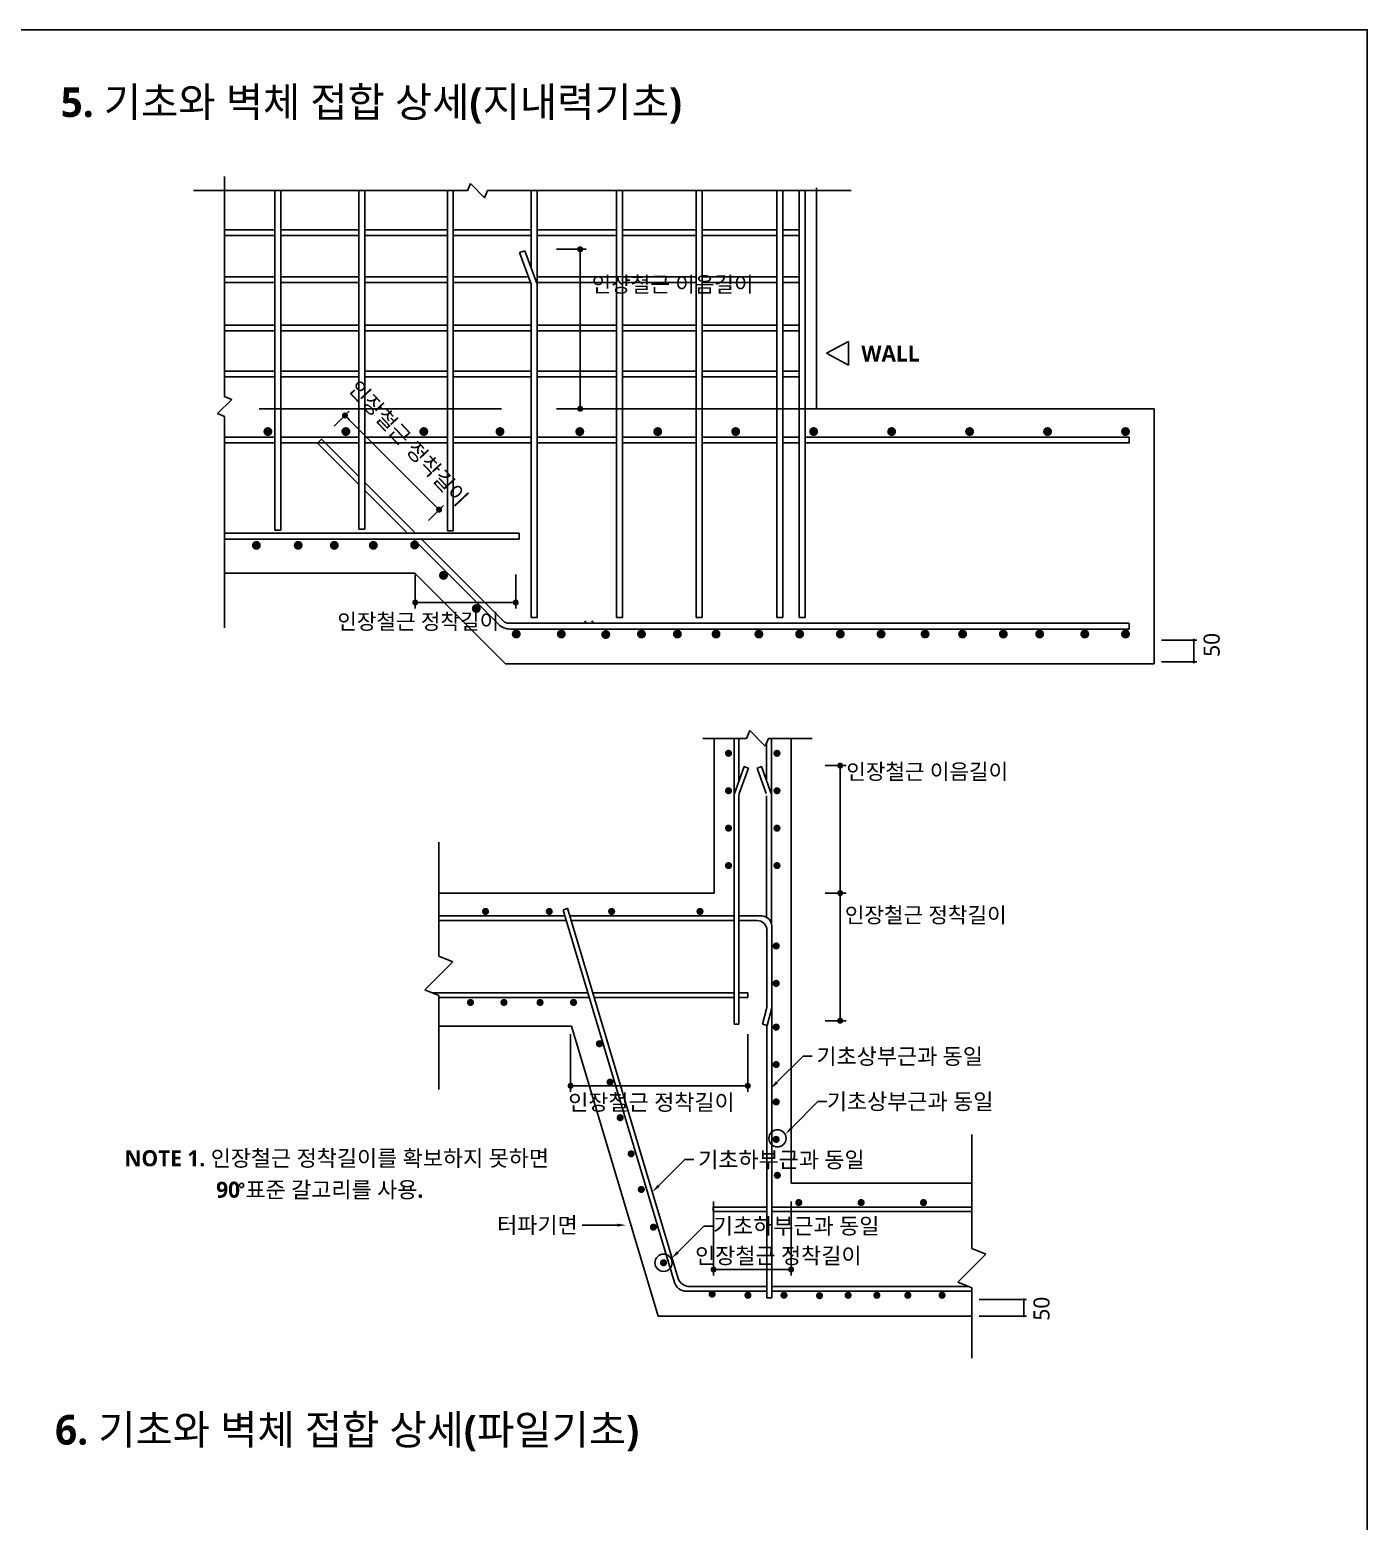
# Model space of a CAD drawing. Header units: millimetres. Extents: x 4573 to 501064, y -176100 to -4304.
# Drawn here: x 471778 to 493850, y -90010 to -65400 of the extents above; entities that cross this region are included whole.
import ezdxf

# ---------------------------------------------------------------- set-up
doc = ezdxf.new("R2010")
doc.units = ezdxf.units.MM
doc.header["$LTSCALE"] = 800
doc.linetypes.add('HID5', pattern=[6.5, 5, -1.5])
doc.layers.get('Defpoints').update_dxf_attribs({"color": 147})
for name, color, linetype in [('BAR', 40, 'Continuous'), ('BAR-S', 4, 'Continuous'), ('DIM', 7, 'Continuous'), ('ELE4', 4, 'Continuous'), ('MIDDLE', 6, 'Continuous'), ('RXLEADER', 7, 'Continuous'), ('SH_D', 7, 'Continuous'), ('SYM', 7, 'Continuous'), ('TEXT5', 7, 'Continuous'), ('W1', 2, 'Continuous')]:
    doc.layers.add(name, color=color, linetype=linetype)
doc.styles.get("Standard").update_dxf_attribs({"font": 'malgun.ttf'})
doc.styles.add('XR-SHEET-맑은고딕', font='malgun.ttf')
doc.styles.add('맑은고딕B', font='malgunbd.ttf')
doc.dimstyles.new('AA', dxfattribs={"dimscale": 0, "dimtxt": 360, "dimasz": 200, "dimexe": 100, "dimexo": 3, "dimgap": 100, "dimtad": 1, "dimdec": 0, "dimzin": 0, "dimdsep": 46, "dimtxsty": 'Standard', "dimcen": 3, "dimadec": 0, "dimazin": 0, "dimtfac": 1, "dimtdec": 0, "dimtix": 1, "dimtmove": 0, "dimatfit": 0, "dimfxl": 1, "dimtolj": 1, "dimtzin": 0, "dimarcsym": 0})

# ---------------------------------------------------------------- blocks, each defined once
blk = doc.blocks.new('_Dot')
at = {"color": 0, "linetype": 'ByBlock', "lineweight": -2}
blk.add_line((-0.5, 0), (-1, 0), dxfattribs=at)
at = {"color": 0, "linetype": 'ByBlock', "const_width": 0.5}
blk.add_lwpolyline([(-0.25, 0, 1), (0.25, 0, 1)], format="xyb", close=True, dxfattribs=at)
blk = doc.blocks.new('*D469')
at = {"layer": 'Defpoints', "color": 0, "transparency": 16777216}
for p in [(478140, -74089), (479798, -74089), (479798, -74850)]:
    blk.add_point(p, dxfattribs=at)
at = {"layer": 'DIM', "color": 0, "lineweight": -2, "transparency": 16777216}
for p, q in [((478140, -74389), (478140, -74950)), ((479798, -74389), (479798, -74950)), ((478240, -74850), (479698, -74850))]:
    blk.add_line(p, q, dxfattribs=at)
at = {"layer": 'DIM', "color": 0, "lineweight": -2, "transparency": 16777216, "xscale": 100, "yscale": 100, "zscale": 100, "rotation": 180}
blk.add_blockref('_Dot', (478140, -74850), dxfattribs=at)
at = {"layer": 'DIM', "color": 0, "lineweight": -2, "transparency": 16777216, "xscale": 100, "yscale": 100, "zscale": 100}
blk.add_blockref('_Dot', (479798, -74850), dxfattribs=at)
blk = doc.blocks.new('PP70')
at = {"layer": 'SH_D', "const_width": 13.875}
blk.add_lwpolyline([(2.6875, 19, 1), (17.3125, 19, 1)], format="xyb", close=True, dxfattribs=at)
blk = doc.blocks.new('*D473')
at = {"layer": 'Defpoints', "color": 0, "transparency": 16777216}
for p in [(476590, -72153), (478533, -73318), (478144, -73707)]:
    blk.add_point(p, dxfattribs=at)
at = {"layer": 'DIM', "color": 0, "lineweight": -2, "transparency": 16777216}
for p, q in [((476802, -71941), (477050, -71693)), ((477050, -71834), (478463, -73247)), ((478357, -73495), (478604, -73247))]:
    blk.add_line(p, q, dxfattribs=at)
at = {"layer": 'DIM', "color": 0, "lineweight": -2, "transparency": 16777216, "xscale": 100, "yscale": 100, "zscale": 100}
for p, rotation in [((476979, -71764), 135), ((478533, -73318), 315)]:
    blk.add_blockref('_Dot', p, dxfattribs=dict(at, rotation=rotation))
at = {"layer": 'DIM', "color": 0, "transparency": 16777216, "insert": (477954, -72343), "char_height": 360, "attachment_point": 5, "rotation": 315}
blk.add_mtext('\\A1;   ', dxfattribs=at)
blk = doc.blocks.new('*D474')
at = {"layer": 'Defpoints', "color": 0, "transparency": 16777216}
for p in [(480173, -69022), (480862, -69022), (480173, -71652)]:
    blk.add_point(p, dxfattribs=at)
at = {"layer": 'DIM', "color": 0, "lineweight": -2, "transparency": 16777216}
for p, q in [((480473, -69022), (480962, -69022)), ((480862, -71552), (480862, -69122)), ((480473, -71652), (480962, -71652))]:
    blk.add_line(p, q, dxfattribs=at)
at = {"layer": 'DIM', "color": 0, "lineweight": -2, "transparency": 16777216, "xscale": 100, "yscale": 100, "zscale": 100}
for p, rotation in [((480862, -69022), 90), ((480862, -71652), 270)]:
    blk.add_blockref('_Dot', p, dxfattribs=dict(at, rotation=rotation))
blk = doc.blocks.new('*D476')
at = {"layer": 'Defpoints', "color": 0, "transparency": 16777216}
for p in [(483063, -84432), (484343, -84432), (483063, -85857)]:
    blk.add_point(p, dxfattribs=at)
at = {"layer": 'DIM', "color": 0, "lineweight": -2, "transparency": 16777216}
for p, q in [((483063, -84732), (483063, -85957)), ((484343, -84732), (484343, -85957)), ((484243, -85857), (483163, -85857))]:
    blk.add_line(p, q, dxfattribs=at)
at = {"layer": 'DIM', "color": 0, "lineweight": -2, "transparency": 16777216, "xscale": 100, "yscale": 100, "zscale": 100, "rotation": 180}
blk.add_blockref('_Dot', (483063, -85857), dxfattribs=at)
at = {"layer": 'DIM', "color": 0, "lineweight": -2, "transparency": 16777216, "xscale": 100, "yscale": 100, "zscale": 100}
blk.add_blockref('_Dot', (484343, -85857), dxfattribs=at)
blk = doc.blocks.new('*D482')
at = {"layer": 'Defpoints', "color": 0, "transparency": 16777216}
for p in [(484602, -77542), (485153, -77542), (484602, -79646)]:
    blk.add_point(p, dxfattribs=at)
at = {"layer": 'DIM', "color": 0, "lineweight": -2, "transparency": 16777216}
for p, q in [((484902, -77542), (485253, -77542)), ((485153, -79546), (485153, -77642)), ((484902, -79646), (485253, -79646))]:
    blk.add_line(p, q, dxfattribs=at)
at = {"layer": 'DIM', "color": 0, "lineweight": -2, "transparency": 16777216, "xscale": 100, "yscale": 100, "zscale": 100}
for p, rotation in [((485153, -77542), 90), ((485153, -79646), 270)]:
    blk.add_blockref('_Dot', p, dxfattribs=dict(at, rotation=rotation))
blk = doc.blocks.new('*D483')
at = {"layer": 'Defpoints', "color": 0, "transparency": 16777216}
for p in [(484602, -79646), (485153, -79646), (484602, -81751)]:
    blk.add_point(p, dxfattribs=at)
at = {"layer": 'DIM', "color": 0, "lineweight": -2, "transparency": 16777216}
for p, q in [((484902, -79646), (485253, -79646)), ((485153, -81651), (485153, -79746)), ((484902, -81751), (485253, -81751))]:
    blk.add_line(p, q, dxfattribs=at)
at = {"layer": 'DIM', "color": 0, "lineweight": -2, "transparency": 16777216, "xscale": 100, "yscale": 100, "zscale": 100}
for p, rotation in [((485153, -79646), 90), ((485153, -81751), 270)]:
    blk.add_blockref('_Dot', p, dxfattribs=dict(at, rotation=rotation))
blk = doc.blocks.new('*D484')
at = {"layer": 'Defpoints', "color": 0, "transparency": 16777216}
for p in [(480703, -81671), (483628, -81671), (483628, -82825)]:
    blk.add_point(p, dxfattribs=at)
at = {"layer": 'DIM', "color": 0, "lineweight": -2, "transparency": 16777216}
for p, q in [((480703, -81971), (480703, -82925)), ((483628, -81971), (483628, -82925)), ((480803, -82825), (483528, -82825))]:
    blk.add_line(p, q, dxfattribs=at)
at = {"layer": 'DIM', "color": 0, "lineweight": -2, "transparency": 16777216, "xscale": 100, "yscale": 100, "zscale": 100, "rotation": 180}
blk.add_blockref('_Dot', (480703, -82825), dxfattribs=at)
at = {"layer": 'DIM', "color": 0, "lineweight": -2, "transparency": 16777216, "xscale": 100, "yscale": 100, "zscale": 100}
blk.add_blockref('_Dot', (483628, -82825), dxfattribs=at)

msp = doc.modelspace()

# ---------------------------------------------------------------- linework, layer by layer
at = {"layer": 'BAR'}
for p, q in [((475821.8, -73655.5), (475821.8, -68050.1)), ((475919.6, -73655.5), (475919.6, -68050.1)), ((477210.1, -73641.2), (477210.1, -68050.1)), ((477307.9, -73641.2), (477307.9, -68050.1)), ((478670, -73669.8), (478670, -68050.1)), ((478767.8, -73669.8), (478767.8, -68050.1)), ((480052.8, -69333.9), (480052.8, -68050.1)), ((480150.6, -72215.7), (480150.6, -68050.1)), ((481459.9, -75100.3), (481459.9, -68050.1)), ((481557.7, -75100.3), (481557.7, -68050.1)), ((482774.4, -75100.3), (482774.4, -68050.1)), ((482872.1, -75100.3), (482872.1, -68050.1)), ((484107.4, -75100.3), (484107.4, -68050.1)), ((484205.2, -75100.3), (484205.2, -68050.1)), ((484477.6, -75100.3), (484477.6, -68050.1)), ((484575.4, -75100.3), (484575.4, -68050.1)), ((474992.9, -68699.7), (475821.8, -68699.7)), ((474992.9, -68792.3), (475821.8, -68792.3)), ((475919.6, -68699.7), (477210.1, -68699.7)), ((475919.6, -68792.3), (477210.1, -68792.3)), ((477307.9, -68699.7), (478670, -68699.7)), ((477307.9, -68792.3), (478670, -68792.3)), ((478767.8, -68699.7), (480052.8, -68699.7)), ((478767.8, -68792.3), (480052.8, -68792.3)), ((480150.6, -68699.7), (481459.9, -68699.7)), ((480150.6, -68792.3), (481459.9, -68792.3)), ((481557.7, -68699.7), (482774.4, -68699.7)), ((481557.7, -68792.3), (482774.4, -68792.3)), ((482872.1, -68699.7), (484107.4, -68699.7)), ((482872.1, -68792.3), (484107.4, -68792.3)), ((484205.2, -68699.7), (484477.6, -68699.7)), ((484205.2, -68792.3), (484477.6, -68792.3)), ((479948.9, -69044.5), (479862.6, -69075.9)), ((480052.8, -69598.5), (479862.6, -69075.9)), ((480150.6, -69598.5), (479948.9, -69044.5)), ((474992.9, -69476.9), (475821.8, -69476.9)), ((474992.9, -69569.5), (475821.8, -69569.5)), ((475919.6, -69476.9), (477210.1, -69476.9)), ((475919.6, -69569.5), (477210.1, -69569.5)), ((477307.9, -69476.9), (478670, -69476.9)), ((477307.9, -69569.5), (478670, -69569.5)), ((478767.8, -69476.9), (480000.8, -69476.9)), ((478767.8, -69569.5), (480034.5, -69569.5)), ((480052.8, -72215.7), (480052.8, -69598.5)), ((480150.6, -69476.9), (481459.9, -69476.9)), ((480150.6, -69569.5), (481459.9, -69569.5)), ((481557.7, -69476.9), (482774.4, -69476.9)), ((481557.7, -69569.5), (482774.4, -69569.5)), ((482872.1, -69476.9), (484107.4, -69476.9)), ((482872.1, -69569.5), (484107.4, -69569.5)), ((484205.2, -69476.9), (484477.6, -69476.9)), ((484205.2, -69569.5), (484477.6, -69569.5)), ((474992.9, -70272.6), (475821.8, -70272.6)), ((474992.9, -70365.2), (475821.8, -70365.2)), ((475919.6, -70272.6), (477210.1, -70272.6)), ((475919.6, -70365.2), (477210.1, -70365.2)), ((477307.9, -70272.6), (478670, -70272.6)), ((477307.9, -70365.2), (478670, -70365.2)), ((478767.8, -70272.6), (480052.8, -70272.6)), ((478767.8, -70365.2), (480052.8, -70365.2)), ((480150.6, -70272.6), (481459.9, -70272.6)), ((480150.6, -70365.2), (481459.9, -70365.2)), ((481557.7, -70272.6), (482774.4, -70272.6)), ((481557.7, -70365.2), (482774.4, -70365.2)), ((482872.1, -70272.6), (484107.4, -70272.6)), ((482872.1, -70365.2), (484107.4, -70365.2)), ((484205.2, -70272.6), (484477.6, -70272.6)), ((484205.2, -70365.2), (484477.6, -70365.2)), ((474992.9, -71031.3), (475821.8, -71031.3)), ((475919.6, -71031.3), (477210.1, -71031.3)), ((477307.9, -71031.3), (478670, -71031.3)), ((478767.8, -71031.3), (480052.8, -71031.3)), ((480150.6, -71031.3), (481459.9, -71031.3)), ((481557.7, -71031.3), (482774.4, -71031.3)), ((482872.1, -71031.3), (484107.4, -71031.3)), ((484205.2, -71031.3), (484477.6, -71031.3)), ((474992.9, -71123.9), (475821.8, -71123.9)), ((475919.6, -71123.9), (477210.1, -71123.9)), ((477307.9, -71123.9), (478670, -71123.9)), ((478767.8, -71123.9), (480052.8, -71123.9)), ((480150.6, -71123.9), (481459.9, -71123.9)), ((481557.7, -71123.9), (482774.4, -71123.9)), ((482872.1, -71123.9), (484107.4, -71123.9)), ((484205.2, -71123.9), (484477.6, -71123.9)), ((480052.8, -75100.3), (480052.8, -72053.5)), ((480150.6, -75100.3), (480150.6, -72053.5)), ((474992.9, -72123.1), (475821.8, -72123.1)), ((474992.9, -72215.7), (475821.8, -72215.7)), ((475919.6, -72123.1), (477210.1, -72123.1)), ((475919.6, -72215.7), (477210.1, -72215.7)), ((476590.1, -72152.6), (476524.6, -72218.2)), ((476524.6, -72218.2), (477210.1, -72903.6)), ((476590.1, -72152.6), (477210.1, -72772.6)), ((477307.9, -72123.1), (478670, -72123.1)), ((477307.9, -72215.7), (478670, -72215.7)), ((478767.8, -72123.1), (480052.8, -72123.1)), ((478767.8, -72215.7), (480052.8, -72215.7)), ((480150.6, -72123.1), (481459.9, -72123.1)), ((480150.6, -72215.7), (481459.9, -72215.7)), ((481557.7, -72123.1), (482774.4, -72123.1)), ((481557.7, -72215.7), (482774.4, -72215.7)), ((482872.1, -72123.1), (484107.4, -72123.1)), ((482872.1, -72215.7), (484107.4, -72215.7)), ((484205.2, -72123.1), (484477.6, -72123.1)), ((484205.2, -72215.7), (484477.6, -72215.7)), ((484575.4, -72123.1), (489920.3, -72123.1)), ((484575.4, -72215.7), (489920.3, -72215.7)), ((489920.3, -72220.9), (489920.3, -72123.1)), ((477307.9, -72870.4), (478144.5, -73707)), ((477307.9, -73001.4), (478013.5, -73707)), ((479856.5, -73707), (474992.9, -73707)), ((479856.5, -73804.8), (474992.9, -73804.8)), ((475821.8, -73655.5), (475919.6, -73655.5)), ((477210.1, -73641.2), (477307.9, -73641.2)), ((478111.3, -73804.8), (479518.5, -75212)), ((478134.4, -73827.9), (478124.7, -73844.7)), ((478242.3, -73804.8), (479600.7, -75163.2)), ((478670, -73669.8), (478767.8, -73669.8)), ((479856.5, -73707), (479856.5, -73804.8)), ((489920.3, -75189.6), (479664.4, -75189.6)), ((489920.3, -75287.4), (479700.5, -75287.4)), ((480052.8, -75100.3), (480150.6, -75100.3)), ((480937.9, -75153.9), (480961.7, -75189.6)), ((481055.3, -75153.9), (481079, -75189.6)), ((481459.9, -75100.3), (481557.7, -75100.3)), ((482774.4, -75100.3), (482872.1, -75100.3)), ((484107.4, -75100.3), (484205.2, -75100.3)), ((484477.6, -75100.3), (484575.4, -75100.3)), ((489920.3, -75287.4), (489920.3, -75189.6)), ((483403.2, -80097.1), (483403.2, -77093.4)), ((483481.4, -77791.6), (483481.4, -77093.4)), ((483937.9, -77791.6), (483937.9, -77168.2)), ((484016.2, -80141.7), (484016.2, -77093.4)), ((483405.6, -78000), (483566.3, -77558.5)), ((483487.7, -78003.3), (483639.8, -77585.2)), ((483563.1, -77557.3), (483639.8, -77585.2)), ((483856.3, -77557.3), (483779.6, -77585.2)), ((483931.7, -78003.3), (483779.6, -77585.2)), ((484013.8, -78000), (483853.1, -77558.5)), ((483481.4, -80097.1), (483481.4, -78038.5)), ((483937.9, -80043.7), (483937.9, -78038.5)), ((480580.9, -79924.6), (480653.7, -79896)), ((482416.2, -86068.7), (480580.9, -79924.6)), ((482474.2, -85990.5), (480653.7, -79896)), ((483403.2, -81809.5), (483403.2, -79967.4)), ((483481.4, -81809.5), (483481.4, -79967.4)), ((478529.5, -80023), (480610.3, -80023)), ((478529.5, -80097.1), (480632.4, -80097.1)), ((480691.7, -80023), (483403.2, -80023)), ((480713.8, -80097.1), (483403.2, -80097.1)), ((483481.4, -80023), (483858, -80023)), ((483481.4, -80097.1), (483779.8, -80097.1)), ((484022.7, -86326.8), (484022.7, -80187.7)), ((483944.5, -81531.1), (483944.5, -80261.8)), ((480988.8, -81290.1), (478415.2, -81290.1)), ((481012.2, -81368.3), (478529.5, -81368.3)), ((483403.2, -81290.1), (481070.2, -81290.1)), ((483403.2, -81368.3), (481093.5, -81368.3)), ((483629, -81290.1), (483481.4, -81290.1)), ((483629, -81368.3), (483481.4, -81368.3)), ((483629, -81368.3), (483629, -81290.1)), ((483869.9, -81809.5), (483944.5, -81531.1)), ((483945.5, -81829.8), (484022.7, -81541.4)), ((483403.2, -81809.5), (483481.4, -81809.5)), ((483869.9, -81809.5), (483945.5, -81829.8)), ((483944.5, -86326.8), (483944.5, -81829.5)), ((483057.6, -84827.2), (483944.5, -84827.2)), ((483057.6, -84901.3), (483944.5, -84901.3)), ((484022.7, -84827.2), (487324.3, -84827.2)), ((484022.7, -84901.3), (487324.3, -84901.3)), ((483944.5, -86215.7), (482613.5, -86215.7)), ((483944.5, -86137.4), (482671.5, -86137.4)), ((487271.5, -86137.4), (484022.7, -86137.4)), ((487324.3, -86215.7), (484022.7, -86215.7))]:
    msp.add_line(p, q, dxfattribs=at)
for centre, radius, start, end in [((479700.5, -75030.1), 257.4, 225, 270), ((479664.4, -75099.6), 90.1, 225, 270), ((483584.4, -78038.5), 102.9, 160, 180), ((483779.8, -80261.8), 164.7, 0, 90), ((483858, -80187.7), 164.7, 0, 90), ((482613.5, -86009.8), 205.9, 196.63126, 270), ((482671.5, -85931.6), 205.9, 196.63126, 270)]:
    msp.add_arc(centre, radius, start, end, dxfattribs=at)
at = {"layer": 'DIM'}
for p, q in [((490453.5, -75472.7), (491039.9, -75472.7)), ((490988.4, -75778), (490988.4, -75524.2)), ((490453.5, -75829.5), (491039.9, -75829.5)), ((487448.3, -86350.4), (488224.7, -86350.4)), ((488183.5, -86583), (488183.5, -86356.6)), ((487448.3, -86624.2), (488224.7, -86624.2))]:
    msp.add_line(p, q, dxfattribs=at)
at = {"layer": 'ELE4'}
msp.add_lwpolyline([(425150, -116700), (493850, -116700), (493850, -65400), (425150, -65400)], close=True, dxfattribs=at)
at = {"layer": 'RXLEADER'}
for p, q in [((484108.4, -82767.8), (484540.5, -82336.5)), ((484540.5, -82336.5), (484687.5, -82336.5)), ((484352.9, -83518.3), (484785, -83087.1)), ((484785, -83087.1), (484932, -83087.1)), ((482156.3, -84473.8), (482588.3, -84042.5)), ((482588.3, -84042.5), (482735.4, -84042.5)), ((481472, -85124.6), (480893.1, -85124.6)), ((482472.3, -85571.7), (482904.4, -85140.4)), ((482904.4, -85140.4), (483051.4, -85140.4))]:
    msp.add_line(p, q, dxfattribs=at)
for points in [[(484125.7, -82785.2), (484091.1, -82750.5), (484004.3, -82871.7)], [(484370.2, -83535.7), (484335.6, -83501), (484248.9, -83622.2)], [(482173.6, -84491.2), (482138.9, -84456.5), (482052.2, -84577.7)], [(481472, -85100), (481472, -85149.1), (481619.1, -85124.6)], [(482489.6, -85589), (482455, -85554.3), (482368.2, -85675.6)]]:
    msp.add_solid(points, dxfattribs=at)
at = {"layer": 'SYM'}
for p, q in [((474992.9, -67822.7), (474992.9, -71450.5)), ((474481.7, -68050.1), (479002.6, -68050.1)), ((479048.7, -67938.6), (479000.4, -68055.4)), ((479282.3, -68172.3), (479048.7, -67938.6)), ((479332.9, -68050.1), (479282.3, -68172.3)), ((479332.9, -68050.1), (485332.3, -68050.1)), ((475109.7, -71498.8), (474876.1, -71732.5)), ((474987.6, -71448.3), (475109.7, -71498.8)), ((474876.1, -71732.5), (474992.9, -71780.8)), ((474992.9, -71780.8), (474992.9, -73414.9)), ((474992.9, -73414.9), (474992.9, -75268.5)), ((483658.8, -76964.9), (483605.6, -77093.4)), ((483915.7, -77221.9), (483658.8, -76964.9)), ((483605.6, -77093.4), (482885.5, -77093.4)), ((483968.9, -77093.4), (483915.7, -77221.9)), ((484687.9, -77093.4), (483968.9, -77093.4)), ((478529.5, -80686.9), (478529.5, -78805.1)), ((478759.5, -80782.2), (478529.5, -80686.9)), ((478299.5, -81242.2), (478759.5, -80782.2)), ((478529.5, -81337.4), (478299.5, -81242.2)), ((478529.5, -82886.9), (478529.5, -81337.4)), ((487324.3, -85508.7), (487324.3, -83627)), ((487094.2, -86064), (487554.3, -85604)), ((487554.3, -85604), (487324.3, -85508.7)), ((487324.3, -86159.3), (487094.2, -86064)), ((487324.3, -87317.8), (487324.3, -86159.3))]:
    msp.add_line(p, q, dxfattribs=at)
at = {"layer": 'TEXT5', "color": 7}
for p, q in [((485290.7, -70545.2), (484929, -70738.1)), ((485290.7, -70738.1), (485290.7, -70545.2)), ((485290.7, -70931.1), (484929, -70738.1)), ((485290.7, -70738.1), (485290.7, -70931.1))]:
    msp.add_line(p, q, dxfattribs=at)
at = {"layer": 'TEXT5', "color": 7, "linetype": 'HID5'}
msp.add_line((484763.3, -71652.1), (474956.5, -71652.1), dxfattribs=at)
at = {"layer": 'TEXT5', "color": 4}
for p, q in [((483057.6, -84901.3), (483057.6, -84827.2)), ((483944.5, -86326.8), (484022.7, -86326.8))]:
    msp.add_line(p, q, dxfattribs=at)
at = {"layer": 'TEXT5', "color": 7}
for centre, radius in [((484117.9, -83692.2), 142.1), ((475272.1, -84469.4), 35.2), ((482237.3, -85745.6), 142.1)]:
    msp.add_circle(centre, radius, dxfattribs=at)
at = {"layer": 'W1'}
for p, q in [((484763.3, -68006.7), (484763.3, -71652.1)), ((490336.2, -71652.1), (484763.3, -71652.1)), ((490336.2, -71652.1), (490336.2, -75863.5)), ((478130.8, -74364.2), (474992.9, -74364.2)), ((478130.8, -74364.2), (479630.1, -75863.5)), ((490336.2, -75863.5), (479630.1, -75863.5)), ((483073.7, -77093.4), (483073.7, -79646.2)), ((484342.6, -77093.4), (484342.6, -84432.5)), ((483073.7, -79646.2), (478529.5, -79646.2)), ((480718, -81840.8), (478529.5, -81840.8)), ((482147.7, -86627.1), (480718, -81840.8)), ((487324.3, -84432.5), (484342.6, -84432.5)), ((487324.3, -86627.1), (482147.7, -86627.1))]:
    msp.add_line(p, q, dxfattribs=at)

# ---------------------------------------------------------------- block references
at = {"layer": 'BAR-S', "color": 4}
for p, xscale, yscale, zscale, rotation in [((475609.5, -72080.8), -5.147058823529411, 5.147058823529411, 5.147058823529411, 270), ((476896.3, -72080.8), -5.147058823529411, 5.147058823529411, 5.147058823529411, 270), ((478183, -72080.8), -5.147058823529411, 5.147058823529411, 5.147058823529411, 270), ((479440, -72080.8), -5.147058823529411, 5.147058823529411, 5.147058823529411, 270), ((480756.6, -72080.8), -5.147058823529411, 5.147058823529411, 5.147058823529411, 270), ((482043.3, -72080.8), -5.147058823529411, 5.147058823529411, 5.147058823529411, 270), ((483330.1, -72080.8), -5.147058823529411, 5.147058823529411, 5.147058823529411, 270), ((484616.8, -72080.8), -5.147058823529411, 5.147058823529411, 5.147058823529411, 270), ((485903.6, -72080.8), -5.147058823529411, 5.147058823529411, 5.147058823529411, 270), ((487190.4, -72080.8), -5.147058823529411, 5.147058823529411, 5.147058823529411, 270), ((488477.1, -72080.8), -5.147058823529411, 5.147058823529411, 5.147058823529411, 270), ((489763.9, -72080.8), -5.147058823529411, 5.147058823529411, 5.147058823529411, 270), ((475419.5, -73958.5), -5.147058823529411, 5.147058823529411, 5.147058823529411, 270), ((476109.9, -73958.5), -5.147058823529411, 5.147058823529411, 5.147058823529411, 270), ((476706.2, -73958.5), -5.147058823529411, 5.147058823529411, 5.147058823529411, 270), ((477349.6, -73958.5), -5.147058823529411, 5.147058823529411, 5.147058823529411, 270), ((479707.8, -75422.1), -5.147058823529411, 5.147058823529411, 5.147058823529411, 270), ((480452.1, -75422.1), -5.147058823529411, 5.147058823529411, 5.147058823529411, 270), ((481185.5, -75430.1), -5.147058823529411, 5.147058823529411, 5.147058823529411, 270), ((481775.1, -75422.1), -5.147058823529411, 5.147058823529411, 5.147058823529411, 270), ((482368.2, -75422.1), -5.147058823529411, 5.147058823529411, 5.147058823529411, 270), ((483006, -75422.1), -5.147058823529411, 5.147058823529411, 5.147058823529411, 270), ((483712.9, -75422.1), -5.147058823529411, 5.147058823529411, 5.147058823529411, 270), ((484385.2, -75422.1), -5.147058823529411, 5.147058823529411, 5.147058823529411, 270), ((485057.6, -75422.1), -5.147058823529411, 5.147058823529411, 5.147058823529411, 270), ((485729.9, -75422.1), -5.147058823529411, 5.147058823529411, 5.147058823529411, 270), ((486456, -75422.1), -5.147058823529411, 5.147058823529411, 5.147058823529411, 270), ((487074.6, -75422.1), -5.147058823529411, 5.147058823529411, 5.147058823529411, 270), ((487746.9, -75422.1), -5.147058823529411, 5.147058823529411, 5.147058823529411, 270), ((488347, -75422.1), -5.147058823529411, 5.147058823529411, 5.147058823529411, 270), ((489091.6, -75422.1), -5.147058823529411, 5.147058823529411, 5.147058823529411, 270), ((489763.9, -75422.1), -5.147058823529411, 5.147058823529411, 5.147058823529411, 270), ((483387.8, -77297.3), -4.117647058827809, 4.117647058827809, 4.117647058823529, 90), ((484031.6, -77297.3), 4.117647058827809, 4.117647058827809, 4.117647058827809, 270), ((483387.8, -77915), -4.117647058827809, 4.117647058827809, 4.117647058823529, 90), ((484031.6, -77915), 4.117647058827809, 4.117647058827809, 4.117647058827809, 270), ((483387.8, -78532.6), -4.117647058827809, 4.117647058827809, 4.117647058823529, 90), ((484031.6, -78532.6), 4.117647058827809, 4.117647058827809, 4.117647058827809, 270), ((483387.8, -79150.3), -4.117647058827809, 4.117647058827809, 4.117647058823529, 90), ((484031.6, -79150.3), 4.117647058827809, 4.117647058827809, 4.117647058827809, 270), ((479220.4, -79989.2), -4.117647058827809, 4.117647058827809, 4.117647058823529, 270), ((480273, -79989.2), -4.117647058827809, 4.117647058827809, 4.117647058823529, 270), ((481302.4, -79989.2), -4.117647058827809, 4.117647058827809, 4.117647058823529, 270), ((482760.7, -79989.2), -4.117647058827809, 4.117647058827809, 4.117647058823529, 270), ((484174.1, -80476.4), -4.117647058827809, 4.117647058827809, 4.117647058823529, 90), ((484174.1, -81094.1), -4.117647058827809, 4.117647058827809, 4.117647058823529, 90), ((478972.7, -81491.3), -4.117647058827809, 4.117647058827809, 4.117647058823529, 270), ((479525, -81491.3), -4.117647058827809, 4.117647058827809, 4.117647058823529, 270), ((480121, -81491.3), -4.117647058827809, 4.117647058827809, 4.117647058823529, 270), ((480673.4, -81491.3), -4.117647058827809, 4.117647058827809, 4.117647058823529, 270), ((484174.1, -81815.5), -4.117647058827809, 4.117647058827809, 4.117647058823529, 90), ((481258.2, -82090.3), -4.117647058827809, 4.117647058827809, 4.117647058823529, 90), ((484174.1, -82433.1), -4.117647058827809, 4.117647058827809, 4.117647058823529, 90), ((481432.4, -82723.2), -4.117647058827809, 4.117647058827809, 4.117647058823529, 90), ((484174.1, -83050.8), -4.117647058827809, 4.117647058827809, 4.117647058823529, 90), ((481599.8, -83310.5), -4.117647058827809, 4.117647058827809, 4.117647058823529, 90), ((484174.1, -83668.4), -4.117647058827809, 4.117647058827809, 4.117647058823529, 90), ((481781.1, -83906.4), -4.117647058827809, 4.117647058827809, 4.117647058823529, 90), ((484193.3, -84261.4), -4.117647058827809, 4.117647058827809, 4.117647058823529, 90), ((481948.5, -84493.7), -4.117647058827809, 4.117647058827809, 4.117647058823529, 90), ((484390.7, -84793.4), -4.117647058827809, 4.117647058827809, 4.117647058823529, 270), ((485420.1, -84793.4), -4.117647058827809, 4.117647058827809, 4.117647058823529, 270), ((486449.5, -84793.4), -4.117647058827809, 4.117647058827809, 4.117647058823529, 270), ((482148.2, -85117.1), -4.117647058827809, 4.117647058827809, 4.117647058823529, 90), ((482315.5, -85704.4), -4.117647058827809, 4.117647058827809, 4.117647058823529, 90), ((482960.5, -86304.3), -4.117647058827809, 4.117647058827809, 4.117647058823529, 270), ((483551.7, -86323.4), -4.117647058827809, 4.117647058827809, 4.117647058823529, 270), ((484147.1, -86323.4), -4.117647058827809, 4.117647058827809, 4.117647058823529, 270), ((484733.8, -86329.9), -4.117647058827809, 4.117647058827809, 4.117647058823529, 270), ((485205.5, -86323.4), -4.117647058827809, 4.117647058827809, 4.117647058823529, 270), ((485680, -86323.4), -4.117647058827809, 4.117647058827809, 4.117647058823529, 270), ((486190.2, -86323.4), -4.117647058827809, 4.117647058827809, 4.117647058823529, 270), ((486755.7, -86323.4), -4.117647058827809, 4.117647058827809, 4.117647058823529, 270)]:
    msp.add_blockref('PP70', p, dxfattribs=dict(at, xscale=xscale, yscale=yscale, zscale=zscale, rotation=rotation))
at = {"layer": 'BAR-S', "xscale": -5.147058823529411, "yscale": 5.147058823529411, "zscale": 5.147058823529411, "rotation": 270}
for p in [(478032, -73952.9), (478507.3, -74454.3), (479048.6, -75001.9)]:
    msp.add_blockref('PP70', p, dxfattribs=at)
at = {"layer": 'DIM'}
for p, xscale, yscale, zscale, rotation in [((490988.4, -75472.7), 51.47058823529412, 51.47058823529412, 51.47058823529412, 90), ((490988.4, -75829.5), 51.47058823529412, 51.47058823529412, 51.47058823529412, 270), ((488183.5, -86350.4), 41.17647058823529, 41.17647058823529, 41.17647058823529, 90), ((488183.5, -86624.2), 41.17647058823529, 41.17647058823529, 41.17647058823529, 270)]:
    msp.add_blockref('_Dot', p, dxfattribs=dict(at, xscale=xscale, yscale=yscale, zscale=zscale, rotation=rotation))

# ---------------------------------------------------------------- texts
at = {"color": 7, "style": '맑은고딕B'}
for p in [(480664.1, -83229.5), (482757.2, -85760.8)]:
    msp.add_text('인장철근 정착길이', height=264.71, dxfattribs=at).set_placement(p)
at = {"layer": 'DIM', "style": '맑은고딕B'}
for s, p in [('인장철근 이음길이', (481050.8, -69728.8)), ('인장철근 정착길이', (476853.2, -75293.3)), ('인장철근 이음길이', (485253.1, -77769.6)), ('인장철근 정착길이', (485228.3, -80135.4))]:
    msp.add_text(s, height=257.35, dxfattribs=at).set_placement(p)
msp.add_text('인장철근 정착길이', height=257.35, rotation=313.16662, dxfattribs=at).set_placement((477020.8, -71334.4))
at = {"layer": 'DIM', "char_height": 264.71, "attachment_point": 5, "rotation": 90, "style": 'XR-SHEET-맑은고딕'}
for insert in [(491284.9, -75549.5), (488476, -86503)]:
    msp.add_mtext('\\A1;50', dxfattribs=dict(at, insert=insert))
at = {"layer": 'MIDDLE', "style": '맑은고딕B'}
for s, p in [('5. 기초와 벽체 접합 상세(지내력기초)', (472286.8, -66837.5)), ('6. 기초와 벽체 접합 상세(파일기초)', (472194.6, -88746.6))]:
    msp.add_text(s, height=490.196, dxfattribs=at).set_placement(p)
at = {"layer": 'RXLEADER', "style": 'XR-SHEET-맑은고딕'}
for s, insert, char_height, attachment_point in [('기초상부근과 동일', (484761, -82352.7), 264.71, 4), ('기초상부근과 동일', (484933, -83098.7), 264.71, 4), ('\\A1;기초하부근과 동일', (482808.9, -84058.7), 264.706, 4), ('\\A1;터파기면', (480819.5, -85139.8), 264.71, 6), ('\\A1;기초하부근과 동일', (483052.4, -85152), 264.706, 4)]:
    msp.add_mtext(s, dxfattribs=dict(at, insert=insert, char_height=char_height, attachment_point=attachment_point))
at = {"layer": 'TEXT5', "color": 7, "style": '맑은고딕B'}
for s, height, p in [('WALL', 264.71, (485501.4, -70874)), ('NOTE 1. 인장철근 정착길이를 확보하지 못하면', 264.706, (473340.9, -84153)), ('90 표준 갈고리를 사용.', 264.706, (474853.5, -84672.4))]:
    msp.add_text(s, height=height, dxfattribs=at).set_placement(p)

# ---------------------------------------------------------------- dimensions: what is measured, and where the dimension line sits
at = {"layer": 'DIM'}
for base, p1, p2, picture, middle in [((480861.6, -69021.6), (480172.9, -71652.1), (480172.9, -69021.6), '*D474', (480861.6, -70336.8)), ((485152.6, -77541.8), (484601.6, -79646.2), (484601.6, -77541.8), '*D482', (485152.6, -78594)), ((485152.6, -79646.2), (484601.6, -81750.5), (484601.6, -79646.2), '*D483', (485152.6, -80698.4))]:
    dim = msp.add_linear_dim(base=base, p1=p1, p2=p2, angle=90, text=' ', dimstyle='AA', override={"dimscale": 1, "dimasz": 100, "dimexo": 300, "dimblk1": 'DOT', "dimblk2": 'DOT', "dimsah": 1}, dxfattribs=at)
    dim.commit()
    dim.dimension.update_dxf_attribs({"geometry": picture, "text_midpoint": middle})
dim = msp.add_aligned_dim(p1=(476590.1, -72152.6), p2=(478144.5, -73707), distance=550, text='   ', dimstyle='AA', override={"dimscale": 1, "dimasz": 100, "dimexo": 300, "dimblk1": 'DOT', "dimblk2": 'DOT', "dimsah": 1}, dxfattribs=at)
dim.commit()
dim.dimension.update_dxf_attribs({"geometry": '*D473', "text_midpoint": (477954.2, -72342.9)})
for base, p1, p2, picture, middle in [((479797.5, -74849.7), (478139.6, -74089.2), (479797.5, -74089.2), '*D469', (478968.6, -74849.7)), ((483628.2, -82825), (480702.8, -81671.2), (483628.2, -81671.2), '*D484', (482165.5, -82825)), ((483063.4, -85857.2), (484342.6, -84432.5), (483063.4, -84432.5), '*D476', (483703, -85857.2))]:
    dim = msp.add_linear_dim(base=base, p1=p1, p2=p2, text=' ', dimstyle='AA', override={"dimscale": 1, "dimasz": 100, "dimexo": 300, "dimblk1": 'DOT', "dimblk2": 'DOT', "dimsah": 1}, dxfattribs=at)
    dim.commit()
    dim.dimension.update_dxf_attribs({"geometry": picture, "text_midpoint": middle})

doc.saveas('drawing.dxf')
